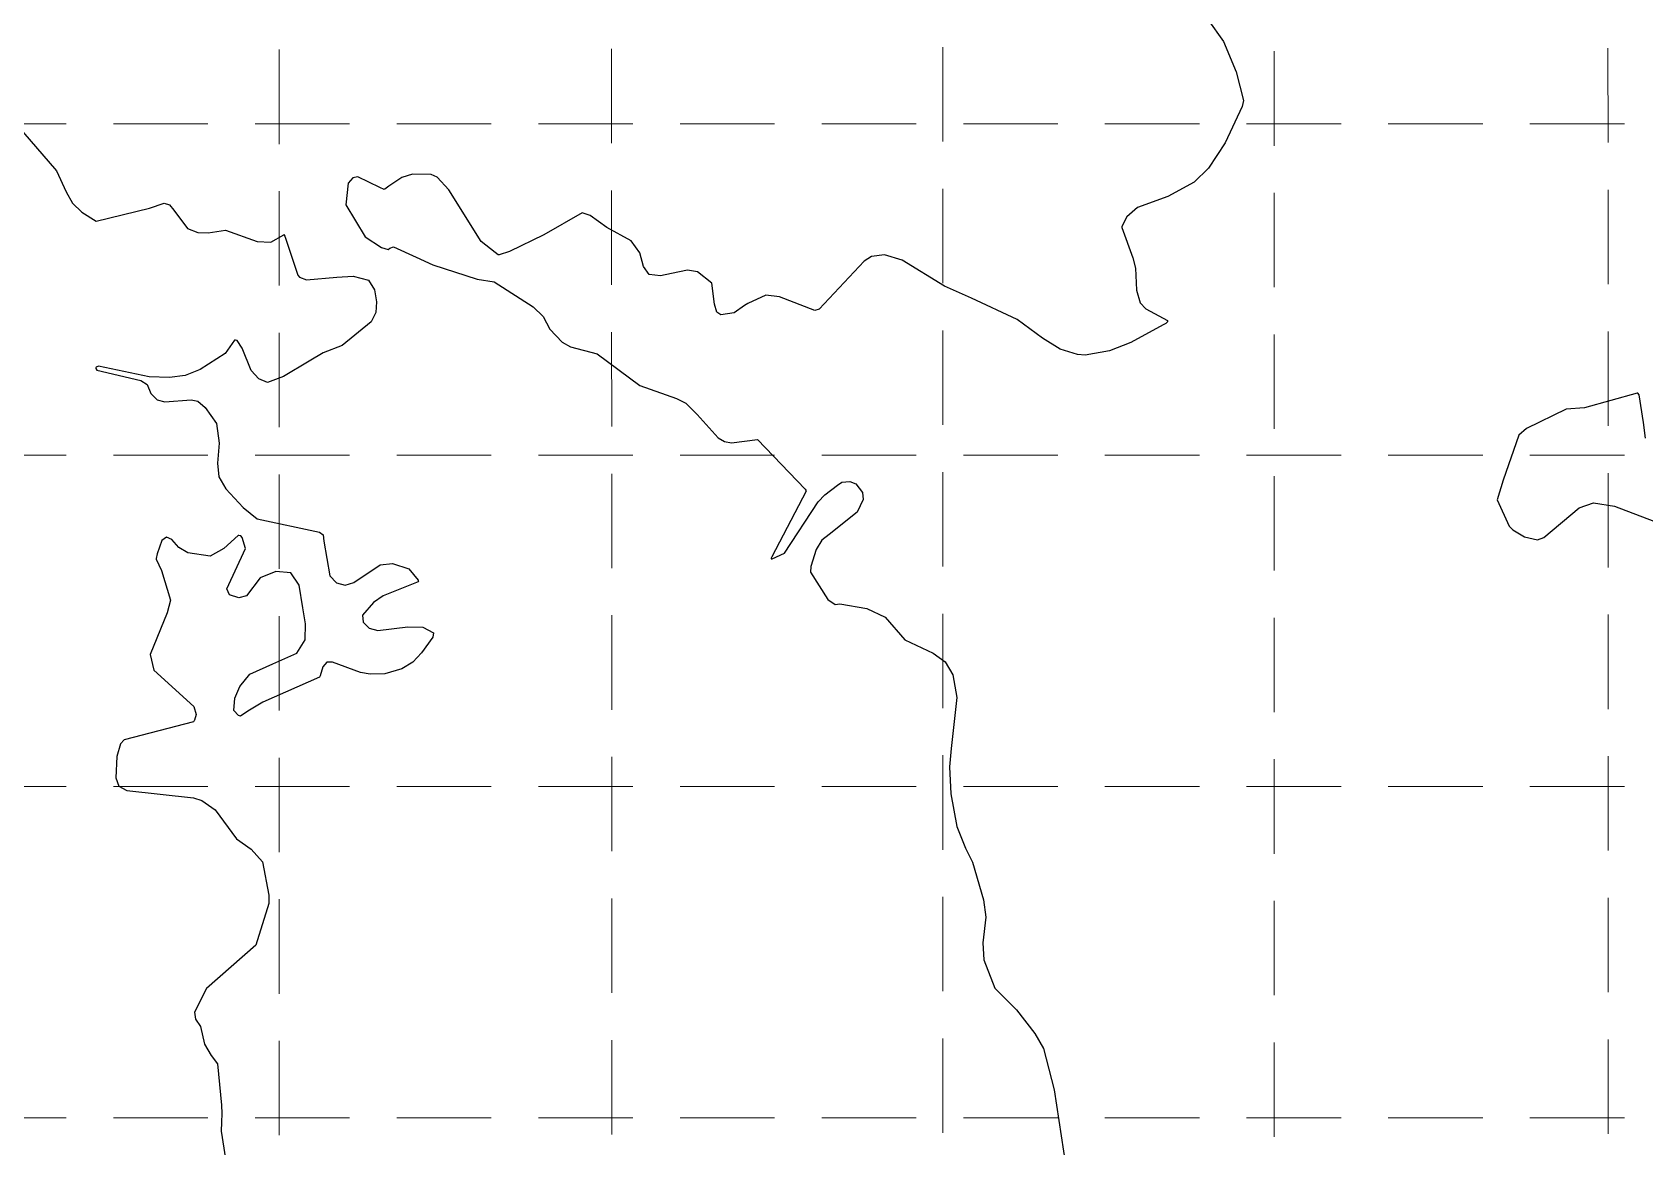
# Model space of a CAD drawing. Header units: inches. Extents: x 2520351 to 2523325, y 7106287 to 7111535.
# Drawn here: x 2522055.2 to 2522311.3, y 7107496.2 to 7107673.2 of the extents above; entities that cross this region are included whole.
import ezdxf

# ---------------------------------------------------------------- set-up
doc = ezdxf.new("R2010")
doc.units = ezdxf.units.IN
doc.header["$MEASUREMENT"] = 0
doc.linetypes.add('DASHED', pattern=[0.75, 0.5, -0.25])
doc.linetypes.add('HIDDEN', pattern=[0.375, 0.25, -0.125])
for name, color, linetype in [('1 SODDED LOT', 2, 'Continuous'), ('CONTOURS', 35, 'Continuous'), ('GRID', 254, 'DASHED')]:
    doc.layers.add(name, color=color, linetype=linetype)

msp = doc.modelspace()

# ---------------------------------------------------------------- hatches: boundary and pattern name
at = {"layer": '1 SODDED LOT'}
h = msp.add_hatch(dxfattribs=at)
h.set_pattern_fill('ANSI31', color=256, scale=60, style=0)
edge = h.paths.add_edge_path()
edge.add_line((2521746.39, 7107646.36), (2521744.86, 7107758.31))
edge.add_line((2521744.86, 7107758.31), (2521747.04, 7107758.37))
edge.add_line((2521747.04, 7107758.37), (2521750.99, 7107762.44))
edge.add_line((2521750.99, 7107762.44), (2521785.43, 7107762.91))
edge.add_arc((2521785.67, 7107745.01), 17.9, 0.1621, 90.7879, ccw=False)
edge.add_line((2521803.57, 7107745.06), (2521804.89, 7107727.46))
edge.add_line((2521804.89, 7107727.46), (2521805.02, 7107717.88))
edge.add_line((2521805.02, 7107717.88), (2521805.23, 7107706.44))
edge.add_line((2521805.23, 7107706.44), (2521804.25, 7107705.42))
edge.add_line((2521804.25, 7107705.42), (2521804.6, 7107688.82))
edge.add_arc((2521758.68, 7107687.86), 45.94, -68.3455, 1.1975, ccw=False)
edge.add_line((2521775.63, 7107645.16), (2521772.36, 7107644.15))
edge.add_line((2521772.36, 7107644.15), (2521769.8, 7107643.54))
edge.add_line((2521769.8, 7107643.54), (2521767.1, 7107643.06))
edge.add_line((2521767.1, 7107643.06), (2521762.92, 7107642.61))
edge.add_line((2521762.92, 7107642.61), (2521746.45, 7107642.34))
edge.add_line((2521746.45, 7107642.34), (2521746.39, 7107646.36))
h.paths.add_polyline_path([(2521496.41, 7107642.91), (2521494.87, 7107754.48), (2521494.86, 7107754.89), (2521544.44, 7107755.57), (2521546.49, 7107638.6), (2521496.44, 7107637.89)])
edge = h.paths.add_edge_path()
edge.add_line((2521560.4, 7107910.52), (2521558.07, 7108023.7))
edge.add_line((2521558.07, 7108023.7), (2521651.66, 7108025.62))
edge.add_line((2521651.66, 7108025.62), (2521653.09, 7108025.65))
edge.add_line((2521653.09, 7108025.65), (2521655.12, 7108025.67))
edge.add_arc((2521654.18, 7108007.32), 18.37, 20.5729, 87.0589, ccw=False)
edge.add_line((2521671.38, 7108013.78), (2521671.96, 7108011.77))
edge.add_line((2521671.96, 7108011.77), (2521672.24, 7108010.33))
edge.add_line((2521672.24, 7108010.33), (2521672.66, 7108004.67))
edge.add_line((2521672.66, 7108004.67), (2521673.88, 7107987.84))
edge.add_line((2521673.88, 7107987.84), (2521674.16, 7107971.91))
edge.add_line((2521674.16, 7107971.91), (2521673.19, 7107970.83))
edge.add_line((2521673.19, 7107970.83), (2521673.5, 7107955.69))
edge.add_arc((2521631.78, 7107952.34), 41.85, -86.2826, 4.5999, ccw=False)
edge.add_line((2521634.49, 7107910.57), (2521614.91, 7107910.13))
edge.add_line((2521614.91, 7107910.13), (2521613.93, 7107909.11))
edge.add_line((2521613.93, 7107909.11), (2521560.45, 7107908.05))
edge.add_line((2521560.45, 7107908.05), (2521560.4, 7107910.52))
edge = h.paths.add_edge_path()
edge.add_line((2521047.4, 7108212.41), (2521153.71, 7108190.41))
edge.add_line((2521153.71, 7108190.41), (2521165.45, 7108187.98))
edge.add_line((2521165.45, 7108187.98), (2521145.19, 7108096.36))
edge.add_line((2521145.19, 7108096.36), (2521144.82, 7108095.18))
edge.add_arc((2521127.58, 7108100.49), 18.04, 257.7556, 342.8824, ccw=False)
edge.add_line((2521123.75, 7108082.86), (2521105.24, 7108086.22))
edge.add_line((2521105.24, 7108086.22), (2521097.17, 7108087.7))
edge.add_line((2521097.17, 7108087.7), (2521093.78, 7108088.45))
edge.add_line((2521093.78, 7108088.45), (2521093.02, 7108089.64))
edge.add_line((2521093.02, 7108089.64), (2521042.14, 7108100.83))
edge.add_line((2521042.14, 7108100.83), (2521023.14, 7108104.63))
edge.add_line((2521023.14, 7108104.63), (2521047.4, 7108212.41))
edge = h.paths.add_edge_path()
edge.add_line((2521019.41, 7108035.32), (2521021.41, 7108042.83))
edge.add_arc((2521076.42, 7108028.18), 56.93, 107.2084, 165.0796, ccw=False)
edge.add_line((2521059.58, 7108082.56), (2521062.02, 7108082.75))
edge.add_line((2521062.02, 7108082.75), (2521063.44, 7108082.78))
edge.add_arc((2521064.2, 7108044.41), 38.38, 78.5499, 91.1383, ccw=False)
edge.add_line((2521071.82, 7108082.03), (2521087.22, 7108078.63))
edge.add_line((2521087.22, 7108078.63), (2521090.43, 7108077.93))
edge.add_line((2521090.43, 7108077.93), (2521091.62, 7108078.69))
edge.add_line((2521091.62, 7108078.69), (2521095.11, 7108077.9))
edge.add_line((2521095.11, 7108077.9), (2521098.91, 7108076.73))
edge.add_line((2521098.91, 7108076.73), (2521104.9, 7108074.86))
edge.add_line((2521104.9, 7108074.86), (2521106.43, 7108074.38))
edge.add_line((2521106.43, 7108074.38), (2521107.21, 7108074.19))
edge.add_arc((2521102.83, 7108057.05), 17.69, -2.7582, 75.6705, ccw=False)
edge.add_arc((2521095.73, 7108057.39), 24.8, 350.2174, 357.2418, ccw=False)
edge.add_arc((2521158.46, 7108041.57), 40.02, 163.1293, 313.4846)
edge.add_line((2521185.99, 7108012.53), (2521186.72, 7108013.24))
edge.add_line((2521186.72, 7108013.24), (2521188.44, 7108014.97))
edge.add_line((2521188.44, 7108014.97), (2521189.32, 7108015.76))
edge.add_line((2521189.32, 7108015.76), (2521190.38, 7108016.6))
edge.add_arc((2521201.33, 7108002.77), 17.64, 93.2276, 128.3689, ccw=False)
edge.add_line((2521200.34, 7108020.38), (2521227, 7108020.95))
edge.add_line((2521227, 7108020.95), (2521230.56, 7107901.29))
edge.add_line((2521230.56, 7107901.29), (2521209.57, 7107900.92))
edge.add_line((2521209.57, 7107900.92), (2521208.43, 7107900.96))
edge.add_arc((2521221.45, 7108343.75), 442.98, 261.0973, 268.3161, ccw=False)
edge.add_line((2521152.89, 7107906.1), (2521147.31, 7107907.18))
edge.add_line((2521147.31, 7107907.18), (2521141.42, 7107908.4))
edge.add_line((2521141.42, 7107908.4), (2521135.5, 7107909.75))
edge.add_line((2521135.5, 7107909.75), (2521130.22, 7107911.08))
edge.add_line((2521130.22, 7107911.08), (2521114.24, 7107915.61))
edge.add_line((2521114.24, 7107915.61), (2521091.68, 7107923.2))
edge.add_line((2521091.68, 7107923.2), (2521064.35, 7107932.48))
edge.add_line((2521064.35, 7107932.48), (2521052.41, 7107936.54))
edge.add_line((2521052.41, 7107936.54), (2521051.79, 7107937.81))
edge.add_line((2521051.79, 7107937.81), (2521044.55, 7107940.27))
edge.add_arc((2521050.15, 7107983.52), 43.61, 187.3885, 262.6305, ccw=False)
edge.add_line((2521006.9, 7107977.91), (2521006.81, 7107978.71))
edge.add_line((2521006.81, 7107978.71), (2521006.68, 7107980.35))
edge.add_line((2521006.68, 7107980.35), (2521006.61, 7107982.52))
edge.add_arc((2521037.37, 7107983.5), 30.78, 169.0142, 181.8294, ccw=False)
edge.add_line((2521007.16, 7107989.36), (2521012.97, 7108011.46))
edge.add_line((2521012.97, 7108011.46), (2521012.26, 7108012.66))
edge.add_line((2521012.26, 7108012.66), (2521018.19, 7108034.61))
edge.add_line((2521018.19, 7108034.61), (2521019.41, 7108035.32))
h.paths.add_polyline_path([(2521283.39, 7108006.11), (2521285.51, 7107902.42), (2521505.51, 7107906.91), (2521503.11, 7108022.57), (2521283.29, 7108018.11)])
edge = h.paths.add_edge_path()
edge.add_line((2521558.72, 7108049.83), (2521558.74, 7108061.74))
edge.add_line((2521558.74, 7108061.74), (2521556.73, 7108159.77))
edge.add_line((2521556.73, 7108159.77), (2521608.8, 7108160.83))
edge.add_line((2521608.8, 7108160.83), (2521609.82, 7108159.85))
edge.add_line((2521609.82, 7108159.85), (2521624.96, 7108160.17))
edge.add_arc((2521625.88, 7108115.42), 44.75, 8.834, 91.1827, ccw=False)
edge.add_line((2521670.1, 7108122.3), (2521670.53, 7108101.58))
edge.add_line((2521670.53, 7108101.58), (2521671.54, 7108100.6))
edge.add_line((2521671.54, 7108100.6), (2521671.87, 7108084.53))
edge.add_line((2521671.87, 7108084.53), (2521671.15, 7108070.03))
edge.add_line((2521671.15, 7108070.03), (2521671.15, 7108068.8))
edge.add_arc((2521654.11, 7108068.8), 17.04, -87.2047, 0, ccw=False)
edge.add_line((2521654.94, 7108051.78), (2521653.54, 7108051.67))
edge.add_line((2521653.54, 7108051.67), (2521558.72, 7108049.83))
edge = h.paths.add_edge_path()
edge.add_line((2521506.88, 7108158.75), (2521219.57, 7108152.9))
edge.add_line((2521219.57, 7108152.9), (2521201.84, 7108151.72))
edge.add_line((2521201.84, 7108151.72), (2521198.48, 7108151.46))
edge.add_arc((2521199.96, 7108132), 19.52, 94.3325, 163.5555)
edge.add_line((2521181.24, 7108137.52), (2521171.4, 7108094.46))
edge.add_line((2521171.4, 7108094.46), (2521161.77, 7108088.5))
edge.add_line((2521161.77, 7108088.5), (2521156.09, 7108064.96))
edge.add_arc((2521177.51, 7108059.79), 22.04, 166.4191, 262.6913)
edge.add_line((2521174.7, 7108037.93), (2521175.55, 7108037.91))
edge.add_line((2521175.55, 7108037.91), (2521179.48, 7108042))
edge.add_line((2521179.48, 7108042), (2521402.46, 7108046.53))
edge.add_line((2521402.46, 7108046.53), (2521495.69, 7108048.45))
edge.add_line((2521495.69, 7108048.45), (2521499.77, 7108044.52))
edge.add_line((2521499.77, 7108044.52), (2521508.7, 7108044.69))
edge.add_line((2521508.7, 7108044.69), (2521508.63, 7108061.23))
edge.add_line((2521508.63, 7108061.23), (2521506.88, 7108158.75))
edge = h.paths.add_edge_path()
edge.add_line((2521610.94, 7108171.88), (2521608.46, 7108290.01))
edge.add_line((2521608.46, 7108290.01), (2521533.5, 7108288.35))
edge.add_line((2521533.5, 7108288.35), (2521484.86, 7108287.21))
edge.add_line((2521484.86, 7108287.21), (2521460.83, 7108286.21))
edge.add_line((2521460.83, 7108286.21), (2521429.9, 7108284.54))
edge.add_line((2521429.9, 7108284.54), (2521368.78, 7108281.06))
edge.add_line((2521368.78, 7108281.06), (2521349.23, 7108279.95))
edge.add_line((2521349.23, 7108279.95), (2521261.12, 7108274.98))
edge.add_line((2521261.12, 7108274.98), (2521221, 7108272.74))
edge.add_line((2521221, 7108272.74), (2521216.72, 7108276.52))
edge.add_line((2521216.72, 7108276.52), (2521216.67, 7108276.52))
edge.add_arc((2521217.41, 7108256.67), 19.86, 92.1221, 170.604)
edge.add_line((2521197.82, 7108259.91), (2521204.23, 7108250.57))
edge.add_line((2521204.23, 7108250.57), (2521191.32, 7108184.43))
edge.add_line((2521191.32, 7108184.43), (2521191.26, 7108184.1))
edge.add_arc((2521208.22, 7108180.91), 17.26, 169.3216, 273.4207)
edge.add_line((2521209.25, 7108163.67), (2521219.73, 7108162.93))
edge.add_line((2521219.73, 7108162.93), (2521312.77, 7108164.87))
edge.add_line((2521312.77, 7108164.87), (2521481.29, 7108168.3))
edge.add_line((2521481.29, 7108168.3), (2521608.6, 7108170.83))
edge.add_line((2521608.6, 7108170.83), (2521609.57, 7108171.85))
edge.add_line((2521609.57, 7108171.85), (2521610.94, 7108171.88))
edge = h.paths.add_edge_path()
edge.add_line((2521627.16, 7108316.19), (2521544.24, 7108314.51))
edge.add_line((2521544.24, 7108314.51), (2521502.41, 7108313.51))
edge.add_line((2521502.41, 7108313.51), (2521481.25, 7108313))
edge.add_line((2521481.25, 7108313), (2521407.23, 7108309.18))
edge.add_line((2521407.23, 7108309.18), (2521291.9, 7108302.79))
edge.add_line((2521291.9, 7108302.79), (2521288.46, 7108418.47))
edge.add_line((2521288.46, 7108418.47), (2521407.15, 7108420.82))
edge.add_line((2521407.15, 7108420.82), (2521497.39, 7108422.63))
edge.add_line((2521497.39, 7108422.63), (2521603.37, 7108424.87))
edge.add_line((2521603.37, 7108424.87), (2521604.44, 7108423.88))
edge.add_line((2521604.44, 7108423.88), (2521620.18, 7108424.17))
edge.add_arc((2521620.99, 7108379.83), 44.34, 11.6094, 91.0508, ccw=False)
edge.add_line((2521664.42, 7108388.76), (2521665.18, 7108365.61))
edge.add_line((2521665.18, 7108365.61), (2521666.17, 7108364.62))
edge.add_line((2521666.17, 7108364.62), (2521666.53, 7108349.61))
edge.add_line((2521666.53, 7108349.61), (2521665.82, 7108330.77))
edge.add_line((2521665.82, 7108330.77), (2521665.78, 7108329.18))
edge.add_arc((2521648.75, 7108329.68), 17.03, 269.7677, 358.3135, ccw=False)
edge.add_line((2521648.68, 7108312.65), (2521631.32, 7108312.27))
edge.add_line((2521631.32, 7108312.27), (2521627.16, 7108316.19))
edge = h.paths.add_edge_path()
edge.add_line((2521256.27, 7108555.67), (2521264.44, 7108547.85))
edge.add_line((2521264.44, 7108547.85), (2521422.22, 7108551.08))
edge.add_line((2521422.22, 7108551.08), (2521439.6, 7108551.4))
edge.add_line((2521439.6, 7108551.4), (2521460.09, 7108551.78))
edge.add_line((2521460.09, 7108551.78), (2521478.53, 7108551.99))
edge.add_line((2521478.53, 7108551.99), (2521498.9, 7108551.85))
edge.add_line((2521498.9, 7108551.85), (2521515.27, 7108551.59))
edge.add_line((2521515.27, 7108551.59), (2521535.22, 7108551.01))
edge.add_line((2521535.22, 7108551.01), (2521558.63, 7108550.02))
edge.add_line((2521558.63, 7108550.02), (2521563.46, 7108549.77))
edge.add_line((2521563.46, 7108549.77), (2521600.09, 7108547.42))
edge.add_line((2521600.09, 7108547.42), (2521612.24, 7108546.59))
edge.add_line((2521612.24, 7108546.59), (2521642.87, 7108544.49))
edge.add_line((2521642.87, 7108544.49), (2521644.67, 7108544.41))
edge.add_arc((2521643.68, 7108526.18), 18.26, -0.2001, 86.9036, ccw=False)
edge.add_line((2521661.94, 7108526.12), (2521663.48, 7108497.64))
edge.add_line((2521663.48, 7108497.64), (2521662.44, 7108496.61))
edge.add_line((2521662.44, 7108496.61), (2521662.84, 7108477.01))
edge.add_arc((2521621.17, 7108477.8), 41.67, 279.5049, 358.923, ccw=False)
edge.add_line((2521628.05, 7108436.7), (2521270.95, 7108428.02))
edge.add_line((2521270.95, 7108428.02), (2521264.41, 7108428))
edge.add_line((2521264.41, 7108428), (2521251.99, 7108428.74))
edge.add_line((2521251.99, 7108428.74), (2521250.56, 7108428.86))
edge.add_line((2521250.56, 7108428.86), (2521248.88, 7108429.14))
edge.add_arc((2521252.57, 7108446.62), 17.86, 178.6911, 258.0797, ccw=False)
edge.add_line((2521234.71, 7108447.03), (2521243.77, 7108528.42))
edge.add_line((2521243.77, 7108528.42), (2521236.52, 7108537.37))
edge.add_line((2521236.52, 7108537.37), (2521236.59, 7108537.82))
edge.add_arc((2521256.58, 7108535.54), 20.12, 94.1833, 173.5096, ccw=False)
edge.add_line((2521255.11, 7108555.6), (2521256.27, 7108555.67))
edge = h.paths.add_edge_path()
edge.add_line((2521107.58, 7108664.77), (2521108.64, 7108682.72))
edge.add_line((2521108.64, 7108682.72), (2521266.52, 7108685.94))
edge.add_line((2521266.52, 7108685.94), (2521268.4, 7108592.03))
edge.add_line((2521268.4, 7108592.03), (2521265.61, 7108582.1))
edge.add_line((2521265.61, 7108582.1), (2521265.6, 7108582.05))
edge.add_line((2521265.6, 7108582.05), (2521265.56, 7108582.07))
edge.add_arc((2521245.59, 7108545.89), 41.32, 61.0945, 134.8409)
edge.add_line((2521216.45, 7108575.19), (2521207.18, 7108580.34))
edge.add_line((2521207.18, 7108580.34), (2521107.58, 7108664.77))
h.paths.add_polyline_path([(2521338.51, 7108687.38), (2521340.74, 7108575.45), (2521409.85, 7108576.76), (2521462.55, 7108577.85), (2521498.11, 7108577.93), (2521524.42, 7108577.42), (2521561.99, 7108575.86), (2521619.96, 7108572.16), (2521620.68, 7108584.2), (2521618.44, 7108693.07)])
edge = h.paths.add_edge_path()
edge.add_line((2521675.61, 7108638.41), (2521787.53, 7108640.54))
edge.add_line((2521787.53, 7108640.54), (2521788.82, 7108582.44))
edge.add_arc((2521769.3, 7108582), 19.53, -91.2766, 1.2682, ccw=False)
edge.add_line((2521768.86, 7108562.48), (2521676.84, 7108568.35))
edge.add_line((2521676.84, 7108568.35), (2521675.61, 7108638.41))
h.paths.add_polyline_path([(2522089.45, 7108697.69), (2522087.41, 7108797.67), (2522087.4, 7108809.66), (2522141.64, 7108810.78), (2522144.56, 7108694.83), (2522090.79, 7108693.71), (2522089.8, 7108692.7), (2522089.51, 7108692.7)])
h.paths.add_polyline_path([(2522252.39, 7108801.05), (2522254.38, 7108696.13), (2522309.56, 7108697.17), (2522307.11, 7108814.19), (2522252.07, 7108813.05)])
edge = h.paths.add_edge_path()
edge.add_line((2522425.42, 7107990.85), (2522320.45, 7107988.7))
edge.add_line((2522320.45, 7107988.7), (2522321.28, 7107951.54))
edge.add_line((2522321.28, 7107951.54), (2522322.52, 7107935.37))
edge.add_arc((2522340.74, 7107935.67), 18.22, 180.9526, 266.0005)
edge.add_line((2522339.47, 7107917.49), (2522396.48, 7107918.22))
edge.add_line((2522396.48, 7107918.22), (2522404.4, 7107910.48))
edge.add_line((2522404.4, 7107910.48), (2522427.53, 7107910.71))
edge.add_arc((2522426.8, 7107930.52), 19.82, 272.1239, 358.3676)
edge.add_line((2522446.62, 7107929.95), (2522445.36, 7107990.97))
edge.add_line((2522445.36, 7107990.97), (2522425.42, 7107990.85))
h.paths.add_polyline_path([(2522420.67, 7108224.34), (2522421.87, 7108165.95), (2522317.91, 7108163.85), (2522317.73, 7108171.63), (2522316.69, 7108172.59), (2522315.73, 7108222.04)])
h.paths.add_polyline_path([(2522580.28, 7108243.42), (2522458.38, 7108240.38), (2522464.65, 7107967.07), (2522585.56, 7107967.98)])
edge = h.paths.add_edge_path()
edge.add_line((2522579.22, 7108296.92), (2522576.73, 7108417.39))
edge.add_line((2522576.73, 7108417.39), (2522469.65, 7108328.39))
edge.add_line((2522469.65, 7108328.39), (2522462.53, 7108321.45))
edge.add_line((2522462.53, 7108321.45), (2522462.71, 7108321.2))
edge.add_arc((2522430.81, 7108296.5), 40.35, 0.4877, 37.7474, ccw=False)
edge.add_line((2522471.16, 7108296.85), (2522579.22, 7108296.92))
h.paths.add_polyline_path([(2522576.35, 7108437.57), (2522445, 7108434.96), (2522443.72, 7108526.29), (2522442.61, 7108536.5), (2522453.2, 7108543.61), (2522459.72, 7108551.85), (2522464.2, 7108561.88), (2522465.59, 7108573.17), (2522464.18, 7108583.42), (2522459.8, 7108593.28), (2522456.3, 7108597.55), (2522461.81, 7108601.72), (2522466.36, 7108600.86), (2522572.93, 7108603.07)])
h.paths.add_polyline_path([(2522569.61, 7108768), (2522570.72, 7108713.03), (2522460.71, 7108710.69), (2522444.76, 7108711.11), (2522444.01, 7108746), (2522444.87, 7108752.5), (2522447.49, 7108758.01), (2522451.68, 7108762.45), (2522456.29, 7108765.05), (2522464.83, 7108769.19), (2522481.93, 7108766.16)])
h.paths.add_polyline_path([(2522560.76, 7109202.2), (2522446.33, 7109199.81), (2522434.27, 7109198.05), (2522437.5, 7109182.67), (2522439.66, 7109156.51), (2522441.43, 7109069.76), (2522437.53, 7109065.63), (2522437.82, 7109051.02), (2522439.59, 7109049.34), (2522563.76, 7109052.27)])

# ---------------------------------------------------------------- linework, layer by layer
at = {"layer": 'CONTOURS'}
for p, q in [((2522231.13, 7107690.45, 713), (2522244.39, 7107671.77, 713)), ((2522244.39, 7107671.77, 713), (2522246.38, 7107666.98, 713)), ((2522246.38, 7107666.98, 713), (2522247.53, 7107662.42, 713)), ((2522247.53, 7107662.42, 713), (2522247.36, 7107661.47, 713)), ((2522050.67, 7107660.93, 714), (2522059.03, 7107651.2, 714)), ((2522247.36, 7107661.47, 713), (2522244.62, 7107655.69, 713)), ((2522244.62, 7107655.69, 713), (2522242, 7107651.66, 713)), ((2522242, 7107651.66, 713), (2522239.7, 7107649.42, 713)), ((2522059.03, 7107651.2, 714), (2522060.55, 7107647.9, 714)), ((2522105.34, 7107649.27, 713), (2522104.96, 7107645.81, 713)), ((2522106.09, 7107650.12, 713), (2522105.34, 7107649.27, 713)), ((2522106.86, 7107650.29, 713), (2522106.09, 7107650.12, 713)), ((2522110.35, 7107648.59, 713), (2522106.86, 7107650.29, 713)), ((2522111.78, 7107648.77, 713), (2522111.19, 7107648.32, 713)), ((2522113.89, 7107650.18, 713), (2522111.78, 7107648.77, 713)), ((2522115.56, 7107650.69, 713), (2522113.89, 7107650.18, 713)), ((2522118.52, 7107650.63, 713), (2522115.56, 7107650.69, 713)), ((2522119.49, 7107650.23, 713), (2522118.52, 7107650.63, 713)), ((2522121.31, 7107648.18, 713), (2522119.49, 7107650.23, 713)), ((2522239.7, 7107649.42, 713), (2522235.54, 7107647.13, 713)), ((2522060.55, 7107647.9, 714), (2522061.54, 7107646.09, 714)), ((2522111.04, 7107648.27, 713), (2522110.35, 7107648.59, 713)), ((2522111.19, 7107648.32, 713), (2522111.04, 7107648.27, 713)), ((2522126.44, 7107640.01, 713), (2522121.31, 7107648.18, 713)), ((2522235.54, 7107647.13, 713), (2522230.72, 7107645.41, 713)), ((2522061.54, 7107646.09, 714), (2522063.05, 7107644.67, 714)), ((2522063.05, 7107644.67, 714), (2522065.33, 7107643.25, 714)), ((2522065.33, 7107643.25, 714), (2522073.8, 7107645.31, 714)), ((2522073.8, 7107645.31, 714), (2522076.09, 7107646.09, 714)), ((2522076.09, 7107646.09, 714), (2522076.96, 7107645.82, 714)), ((2522076.96, 7107645.82, 714), (2522077.65, 7107644.98, 714)), ((2522077.65, 7107644.98, 714), (2522079.83, 7107642.06, 714)), ((2522104.96, 7107645.81, 713), (2522108.04, 7107640.73, 713)), ((2522142.49, 7107644.56, 713), (2522136.42, 7107641.04, 713)), ((2522143.77, 7107644.12, 713), (2522142.49, 7107644.56, 713)), ((2522146.44, 7107642.23, 713), (2522143.77, 7107644.12, 713)), ((2522229.03, 7107643.92, 713), (2522228.22, 7107642.4, 713)), ((2522230.72, 7107645.41, 713), (2522229.03, 7107643.92, 713)), ((2522079.83, 7107642.06, 714), (2522081.46, 7107641.42, 714)), ((2522081.46, 7107641.42, 714), (2522083.08, 7107641.39, 714)), ((2522083.08, 7107641.39, 714), (2522085.83, 7107641.81, 714)), ((2522085.83, 7107641.81, 714), (2522090.88, 7107639.99, 714)), ((2522093.04, 7107639.89, 714), (2522095.12, 7107641.08, 714)), ((2522095.12, 7107641.08, 714), (2522095.14, 7107641.1, 714)), ((2522095.14, 7107641.1, 714), (2522095.29, 7107640.85, 714)), ((2522136.42, 7107641.04, 713), (2522130.95, 7107638.4, 713)), ((2522150.3, 7107640.1, 713), (2522146.44, 7107642.23, 713)), ((2522228.22, 7107642.4, 713), (2522228.25, 7107642.2, 713)), ((2522228.25, 7107642.2, 713), (2522229.98, 7107637.42, 713)), ((2522090.88, 7107639.99, 714), (2522093.04, 7107639.89, 714)), ((2522095.29, 7107640.85, 714), (2522097.35, 7107634.66, 714)), ((2522108.04, 7107640.73, 713), (2522110.63, 7107639.04, 713)), ((2522110.63, 7107639.04, 713), (2522111.67, 7107638.75, 713)), ((2522111.67, 7107638.75, 713), (2522111.96, 7107638.95, 713)), ((2522111.96, 7107638.95, 713), (2522112.55, 7107639.16, 713)), ((2522112.55, 7107639.16, 713), (2522116.12, 7107637.51, 713)), ((2522128.71, 7107638.27, 713), (2522126.44, 7107640.01, 713)), ((2522151.68, 7107638.17, 713), (2522150.3, 7107640.1, 713)), ((2522116.12, 7107637.51, 713), (2522118.8, 7107636.27, 713)), ((2522118.8, 7107636.27, 713), (2522125.81, 7107634, 713)), ((2522129.19, 7107637.89, 713), (2522128.71, 7107638.27, 713)), ((2522129.3, 7107637.86, 713), (2522129.19, 7107637.89, 713)), ((2522130.95, 7107638.4, 713), (2522129.3, 7107637.86, 713)), ((2522152.23, 7107636.04, 713), (2522151.68, 7107638.17, 713)), ((2522153.13, 7107634.75, 713), (2522152.23, 7107636.04, 713)), ((2522187.3, 7107636.86, 713), (2522180.15, 7107629.25, 713)), ((2522188.48, 7107637.62, 713), (2522187.3, 7107636.86, 713)), ((2522190.52, 7107637.86, 713), (2522188.48, 7107637.62, 713)), ((2522193.35, 7107637.05, 713), (2522190.52, 7107637.86, 713)), ((2522200.04, 7107632.89, 713), (2522193.35, 7107637.05, 713)), ((2522229.98, 7107637.42, 713), (2522230.41, 7107635.74, 713)), ((2522097.35, 7107634.66, 714), (2522097.61, 7107634.32, 714)), ((2522097.61, 7107634.32, 714), (2522098.73, 7107633.89, 714)), ((2522098.73, 7107633.89, 714), (2522103.53, 7107634.35, 714)), ((2522103.53, 7107634.35, 714), (2522106.14, 7107634.48, 714)), ((2522106.14, 7107634.48, 714), (2522108.55, 7107633.85, 714)), ((2522108.55, 7107633.85, 714), (2522109.51, 7107632.32, 714)), ((2522125.81, 7107634, 713), (2522128.51, 7107633.59, 713)), ((2522128.51, 7107633.59, 713), (2522134.71, 7107629.64, 713)), ((2522154.96, 7107634.53, 713), (2522153.13, 7107634.75, 713)), ((2522156.68, 7107634.92, 713), (2522154.96, 7107634.53, 713)), ((2522159.23, 7107635.46, 713), (2522156.68, 7107634.92, 713)), ((2522160.83, 7107635.2, 713), (2522159.23, 7107635.46, 713)), ((2522163.12, 7107633.37, 713), (2522160.83, 7107635.2, 713)), ((2522163.51, 7107630.05, 713), (2522163.12, 7107633.37, 713)), ((2522230.41, 7107635.74, 713), (2522230.53, 7107632.26, 713)), ((2522109.51, 7107632.32, 714), (2522109.82, 7107630.42, 714)), ((2522171.68, 7107631.46, 713), (2522168.81, 7107630.14, 713)), ((2522173.87, 7107631.21, 713), (2522171.68, 7107631.46, 713)), ((2522179.44, 7107629.05, 713), (2522173.87, 7107631.21, 713)), ((2522204.33, 7107630.97, 713), (2522200.04, 7107632.89, 713)), ((2522211.62, 7107627.59, 713), (2522204.33, 7107630.97, 713)), ((2522230.53, 7107632.26, 713), (2522231.16, 7107630.27, 713)), ((2522109.72, 7107628.7, 714), (2522109.01, 7107627.23, 714)), ((2522109.82, 7107630.42, 714), (2522109.72, 7107628.7, 714)), ((2522134.71, 7107629.64, 713), (2522136.29, 7107628.06, 713)), ((2522163.91, 7107628.77, 713), (2522163.51, 7107630.05, 713)), ((2522164.52, 7107628.32, 713), (2522163.91, 7107628.77, 713)), ((2522166.67, 7107628.64, 713), (2522164.52, 7107628.32, 713)), ((2522168.27, 7107629.8, 713), (2522166.67, 7107628.64, 713)), ((2522168.81, 7107630.14, 713), (2522168.27, 7107629.8, 713)), ((2522180.15, 7107629.25, 713), (2522179.44, 7107629.05, 713)), ((2522231.16, 7107630.27, 713), (2522232.04, 7107629.28, 713)), ((2522232.04, 7107629.28, 713), (2522235.47, 7107627.42, 713)), ((2522109.01, 7107627.23, 714), (2522104.38, 7107623.47, 714)), ((2522136.29, 7107628.06, 713), (2522137.37, 7107626.08, 713)), ((2522137.37, 7107626.08, 713), (2522139.31, 7107623.98, 713)), ((2522215.62, 7107624.61, 713), (2522211.62, 7107627.59, 713)), ((2522234.77, 7107626.75, 713), (2522229.64, 7107623.97, 713)), ((2522235.23, 7107626.96, 713), (2522234.77, 7107626.75, 713)), ((2522235.49, 7107627.25, 713), (2522235.23, 7107626.96, 713)), ((2522235.47, 7107627.42, 713), (2522235.49, 7107627.25, 713)), ((2522087.31, 7107624.31, 714), (2522085.79, 7107622.18, 714)), ((2522087.41, 7107624.34, 714), (2522087.31, 7107624.31, 714)), ((2522087.42, 7107624.34, 714), (2522087.41, 7107624.34, 714)), ((2522087.72, 7107624.24, 714), (2522087.42, 7107624.34, 714)), ((2522088.48, 7107623.05, 714), (2522087.72, 7107624.24, 714)), ((2522104.38, 7107623.47, 714), (2522101.35, 7107622.32, 714)), ((2522139.31, 7107623.98, 713), (2522140.63, 7107623.27, 713)), ((2522140.63, 7107623.27, 713), (2522144.89, 7107622.15, 713)), ((2522218.41, 7107622.9, 713), (2522215.62, 7107624.61, 713)), ((2522229.64, 7107623.97, 713), (2522226.27, 7107622.64, 713)), ((2522085.79, 7107622.18, 714), (2522081.81, 7107619.66, 714)), ((2522089.95, 7107619.48, 714), (2522088.48, 7107623.05, 714)), ((2522099.13, 7107620.99, 714), (2522095.06, 7107618.52, 714)), ((2522101.35, 7107622.32, 714), (2522099.13, 7107620.99, 714)), ((2522144.89, 7107622.15, 713), (2522151.69, 7107617.13, 713)), ((2522221.18, 7107622.06, 713), (2522218.41, 7107622.9, 713)), ((2522222.42, 7107621.92, 713), (2522221.18, 7107622.06, 713)), ((2522226.27, 7107622.64, 713), (2522222.42, 7107621.92, 713)), ((2522065.28, 7107619.93, 714), (2522065.26, 7107619.82, 714)), ((2522065.26, 7107619.82, 714), (2522065.42, 7107619.54, 714)), ((2522065.33, 7107620.04, 714), (2522065.28, 7107619.93, 714)), ((2522065.66, 7107620.2, 714), (2522065.33, 7107620.04, 714)), ((2522065.42, 7107619.54, 714), (2522072.42, 7107617.93, 714)), ((2522073.72, 7107618.51, 714), (2522065.66, 7107620.2, 714)), ((2522076.96, 7107618.37, 714), (2522073.72, 7107618.51, 714)), ((2522079.47, 7107618.69, 714), (2522076.96, 7107618.37, 714)), ((2522081.81, 7107619.66, 714), (2522079.47, 7107618.69, 714)), ((2522091.13, 7107618.17, 714), (2522089.95, 7107619.48, 714)), ((2522092.55, 7107617.57, 714), (2522091.13, 7107618.17, 714)), ((2522095.06, 7107618.52, 714), (2522092.55, 7107617.57, 714)), ((2522072.42, 7107617.93, 714), (2522073.43, 7107617.27, 714)), ((2522073.43, 7107617.27, 714), (2522074.01, 7107615.86, 714)), ((2522074.01, 7107615.86, 714), (2522075.01, 7107614.83, 714)), ((2522151.69, 7107617.13, 713), (2522157.48, 7107615.03, 713)), ((2522310.06, 7107615.92, 712), (2522301.7, 7107613.58, 712)), ((2522310.21, 7107615.88, 712), (2522310.06, 7107615.92, 712)), ((2522310.39, 7107615.63, 712), (2522310.21, 7107615.88, 712)), ((2522311.09, 7107611.26, 712), (2522310.39, 7107615.63, 712)), ((2522075.01, 7107614.83, 714), (2522076.23, 7107614.5, 714)), ((2522076.23, 7107614.5, 714), (2522080.39, 7107614.85, 714)), ((2522080.39, 7107614.85, 714), (2522081.48, 7107614.63, 714)), ((2522081.48, 7107614.63, 714), (2522082.65, 7107613.61, 714)), ((2522082.65, 7107613.61, 714), (2522084.41, 7107611.08, 714)), ((2522157.48, 7107615.03, 713), (2522158.99, 7107614.3, 713)), ((2522158.99, 7107614.3, 713), (2522160.78, 7107612.5, 713)), ((2522298.82, 7107613.37, 712), (2522292.49, 7107610.29, 712)), ((2522301.7, 7107613.58, 712), (2522298.82, 7107613.37, 712)), ((2522084.41, 7107611.08, 714), (2522084.84, 7107607.95, 714)), ((2522160.78, 7107612.5, 713), (2522164.1, 7107608.79, 713)), ((2522292.49, 7107610.29, 712), (2522291.27, 7107609.24, 712)), ((2522311.42, 7107608.73, 712), (2522311.09, 7107611.26, 712)), ((2522084.84, 7107607.95, 714), (2522084.56, 7107604.79, 714)), ((2522164.1, 7107608.79, 713), (2522165.1, 7107608.23, 713)), ((2522165.1, 7107608.23, 713), (2522166.23, 7107608.02, 713)), ((2522166.23, 7107608.02, 713), (2522170.36, 7107608.53, 713)), ((2522170.36, 7107608.53, 713), (2522177.94, 7107600.65, 713)), ((2522291.27, 7107609.24, 712), (2522288.81, 7107602.06, 712)), ((2522084.56, 7107604.79, 714), (2522084.79, 7107602.61, 714)), ((2522084.79, 7107602.61, 714), (2522085.89, 7107600.72, 714)), ((2522085.89, 7107600.72, 714), (2522088.65, 7107597.75, 714)), ((2522178.06, 7107600.31, 713), (2522172.61, 7107589.9, 713)), ((2522177.94, 7107600.65, 713), (2522178.01, 7107600.48, 713)), ((2522178.01, 7107600.48, 713), (2522178.06, 7107600.31, 713)), ((2522181.06, 7107599.73, 713), (2522183.06, 7107601.26, 713)), ((2522183.06, 7107601.26, 713), (2522183.75, 7107601.74, 713)), ((2522183.75, 7107601.74, 713), (2522185.04, 7107601.87, 713)), ((2522185.04, 7107601.87, 713), (2522185.99, 7107601.51, 713)), ((2522185.99, 7107601.51, 713), (2522187.03, 7107600.1, 713)), ((2522187.03, 7107600.1, 713), (2522187.13, 7107598.99, 713)), ((2522288.81, 7107602.06, 712), (2522287.85, 7107598.96, 712)), ((2522088.65, 7107597.75, 714), (2522090.87, 7107595.95, 714)), ((2522174.63, 7107590.5, 713), (2522180, 7107598.65, 713)), ((2522180, 7107598.65, 713), (2522181.06, 7107599.73, 713)), ((2522187.13, 7107598.99, 713), (2522186.17, 7107597, 713)), ((2522287.85, 7107598.96, 712), (2522289.77, 7107594.77, 712)), ((2522295.25, 7107592.94, 712), (2522300.84, 7107597.66, 712)), ((2522300.84, 7107597.66, 712), (2522303.15, 7107598.47, 712)), ((2522303.15, 7107598.47, 712), (2522306.49, 7107597.96, 712)), ((2522306.49, 7107597.96, 712), (2522313.82, 7107595.15, 712)), ((2522090.87, 7107595.95, 714), (2522100.78, 7107593.82, 714)), ((2522186.17, 7107597, 713), (2522181.72, 7107593.46, 713)), ((2522075.77, 7107592.49, 714), (2522074.99, 7107590.35, 714)), ((2522076.51, 7107593.04, 714), (2522075.77, 7107592.49, 714)), ((2522077.33, 7107592.63, 714), (2522076.51, 7107593.04, 714)), ((2522078.43, 7107591.38, 714), (2522077.33, 7107592.63, 714)), ((2522087.89, 7107593.27, 714), (2522085.61, 7107591.2, 714)), ((2522087.97, 7107593.28, 714), (2522087.89, 7107593.27, 714)), ((2522088.28, 7107593.22, 714), (2522087.97, 7107593.28, 714)), ((2522088.48, 7107592.98, 714), (2522088.28, 7107593.22, 714)), ((2522089.01, 7107591.21, 714), (2522088.48, 7107592.98, 714)), ((2522100.78, 7107593.82, 714), (2522101.38, 7107593.38, 714)), ((2522101.38, 7107593.38, 714), (2522101.5, 7107592.37, 714)), ((2522101.5, 7107592.37, 714), (2522102.41, 7107586.86, 714)), ((2522180.57, 7107592.55, 713), (2522179.67, 7107591.06, 713)), ((2522181.72, 7107593.46, 713), (2522180.57, 7107592.55, 713)), ((2522289.77, 7107594.77, 712), (2522290.34, 7107594.18, 712)), ((2522290.34, 7107594.18, 712), (2522292.18, 7107593.06, 712)), ((2522292.18, 7107593.06, 712), (2522294.27, 7107592.61, 712)), ((2522294.27, 7107592.61, 712), (2522295.25, 7107592.94, 712)), ((2522074.99, 7107590.35, 714), (2522074.84, 7107589.62, 714)), ((2522079.87, 7107590.55, 714), (2522078.43, 7107591.38, 714)), ((2522083.44, 7107589.98, 714), (2522079.87, 7107590.55, 714)), ((2522085.61, 7107591.2, 714), (2522083.44, 7107589.98, 714)), ((2522086.05, 7107584.79, 714), (2522089.01, 7107591.21, 714)), ((2522172.61, 7107589.9, 713), (2522172.51, 7107589.66, 713)), ((2522172.67, 7107589.57, 713), (2522174.63, 7107590.5, 713)), ((2522179.67, 7107591.06, 713), (2522178.85, 7107588.36, 713)), ((2522074.84, 7107589.62, 714), (2522074.82, 7107589.54, 714)), ((2522074.82, 7107589.54, 714), (2522075.67, 7107587.72, 714)), ((2522075.67, 7107587.72, 714), (2522077.13, 7107582.99, 714)), ((2522093.87, 7107587.57, 714), (2522091.35, 7107586.56, 714)), ((2522096.22, 7107587.36, 714), (2522093.87, 7107587.57, 714)), ((2522097.56, 7107585.41, 714), (2522096.22, 7107587.36, 714)), ((2522106.23, 7107585.82, 714), (2522110.42, 7107588.64, 714)), ((2522110.42, 7107588.64, 714), (2522112.37, 7107588.82, 714)), ((2522112.37, 7107588.82, 714), (2522115, 7107587.99, 714)), ((2522115, 7107587.99, 714), (2522116.46, 7107586.18, 714)), ((2522172.51, 7107589.66, 713), (2522172.53, 7107589.6, 713)), ((2522172.53, 7107589.6, 713), (2522172.67, 7107589.57, 713)), ((2522178.85, 7107588.36, 713), (2522178.78, 7107587.47, 713)), ((2522178.78, 7107587.47, 713), (2522181.51, 7107583.1, 713)), ((2522086.5, 7107583.87, 714), (2522086.05, 7107584.79, 714)), ((2522091.35, 7107586.56, 714), (2522089.2, 7107583.67, 714)), ((2522098.13, 7107581.79, 714), (2522097.56, 7107585.41, 714)), ((2522102.41, 7107586.86, 714), (2522103.49, 7107585.76, 714)), ((2522103.49, 7107585.76, 714), (2522104.87, 7107585.37, 714)), ((2522104.87, 7107585.37, 714), (2522106.23, 7107585.82, 714)), ((2522116.46, 7107585.92, 714), (2522110.9, 7107583.71, 714)), ((2522116.46, 7107586.18, 714), (2522116.48, 7107586.11, 714)), ((2522116.48, 7107585.98, 714), (2522116.46, 7107585.92, 714)), ((2522116.48, 7107586.11, 714), (2522116.49, 7107586.04, 714)), ((2522116.49, 7107586.04, 714), (2522116.48, 7107585.98, 714)), ((2522077.13, 7107582.99, 714), (2522076.58, 7107580.98, 714)), ((2522087.98, 7107583.37, 714), (2522086.5, 7107583.87, 714)), ((2522089.2, 7107583.67, 714), (2522087.98, 7107583.37, 714)), ((2522109.34, 7107582.65, 714), (2522107.63, 7107580.63, 714)), ((2522110.9, 7107583.71, 714), (2522109.34, 7107582.65, 714)), ((2522181.51, 7107583.1, 713), (2522182.67, 7107582.32, 713)), ((2522182.67, 7107582.32, 713), (2522183.43, 7107582.44, 713)), ((2522183.43, 7107582.44, 713), (2522187.7, 7107581.66, 713)), ((2522076.58, 7107580.98, 714), (2522073.91, 7107574.38, 714)), ((2522098.57, 7107579.25, 714), (2522098.13, 7107581.79, 714)), ((2522107.63, 7107580.63, 714), (2522107.72, 7107579.52, 714)), ((2522107.72, 7107579.52, 714), (2522108.7, 7107578.57, 714)), ((2522187.7, 7107581.66, 713), (2522190.63, 7107580.28, 713)), ((2522190.63, 7107580.28, 713), (2522193.77, 7107576.73, 713)), ((2522098.5, 7107576.73, 714), (2522098.57, 7107579.25, 714)), ((2522108.7, 7107578.57, 714), (2522110.07, 7107578.17, 714)), ((2522110.07, 7107578.17, 714), (2522114.8, 7107578.75, 714)), ((2522114.8, 7107578.75, 714), (2522117.19, 7107578.73, 714)), ((2522118.79, 7107577.15, 714), (2522117.01, 7107574.62, 714)), ((2522117.19, 7107578.73, 714), (2522118.9, 7107577.82, 714)), ((2522118.9, 7107577.82, 714), (2522118.79, 7107577.15, 714)), ((2522093.36, 7107572.87, 714), (2522097.18, 7107574.56, 714)), ((2522097.18, 7107574.56, 714), (2522098.5, 7107576.73, 714)), ((2522117.01, 7107574.62, 714), (2522115.62, 7107573.13, 714)), ((2522193.77, 7107576.73, 713), (2522198.27, 7107574.6, 713)), ((2522198.27, 7107574.6, 713), (2522200.19, 7107573.2, 713)), ((2522073.91, 7107574.38, 714), (2522074.49, 7107571.88, 714)), ((2522074.49, 7107571.88, 714), (2522080.83, 7107566.09, 714)), ((2522089.73, 7107571.27, 714), (2522093.36, 7107572.87, 714)), ((2522101.33, 7107572.44, 714), (2522100.88, 7107571, 714)), ((2522101.93, 7107573.16, 714), (2522101.33, 7107572.44, 714)), ((2522102.87, 7107573.18, 714), (2522101.93, 7107573.16, 714)), ((2522107.29, 7107571.49, 714), (2522102.87, 7107573.18, 714)), ((2522113.87, 7107572.08, 714), (2522111.15, 7107571.31, 714)), ((2522115.62, 7107573.13, 714), (2522113.87, 7107572.08, 714)), ((2522200.19, 7107573.2, 713), (2522201.4, 7107571.16, 713)), ((2522087.35, 7107567.42, 714), (2522088.13, 7107569.28, 714)), ((2522088.13, 7107569.28, 714), (2522089.73, 7107571.27, 714)), ((2522100.78, 7107570.79, 714), (2522091.79, 7107566.8, 714)), ((2522100.88, 7107571, 714), (2522100.78, 7107570.79, 714)), ((2522108.82, 7107571.27, 714), (2522107.29, 7107571.49, 714)), ((2522111.15, 7107571.31, 714), (2522108.82, 7107571.27, 714)), ((2522201.4, 7107571.16, 713), (2522202.01, 7107567.53, 713)), ((2522087.18, 7107565.45, 714), (2522087.35, 7107567.42, 714)), ((2522091.79, 7107566.8, 714), (2522089.42, 7107565.39, 714)), ((2522202.01, 7107567.53, 713), (2522201.13, 7107559.44, 713)), ((2522080.83, 7107566.09, 714), (2522081.19, 7107564.86, 714)), ((2522081.19, 7107564.86, 714), (2522080.92, 7107563.95, 714)), ((2522087.91, 7107564.67, 714), (2522087.18, 7107565.45, 714)), ((2522088.23, 7107564.58, 714), (2522087.91, 7107564.67, 714)), ((2522089.42, 7107565.39, 714), (2522088.23, 7107564.58, 714)), ((2522080.79, 7107563.7, 714), (2522069.75, 7107560.81, 714)), ((2522080.83, 7107563.75, 714), (2522080.79, 7107563.7, 714)), ((2522080.87, 7107563.81, 714), (2522080.83, 7107563.75, 714)), ((2522080.9, 7107563.9, 714), (2522080.87, 7107563.81, 714)), ((2522080.91, 7107563.92, 714), (2522080.9, 7107563.9, 714)), ((2522080.92, 7107563.95, 714), (2522080.91, 7107563.92, 714)), ((2522069.2, 7107560.17, 714), (2522068.61, 7107558.17, 714)), ((2522069.75, 7107560.81, 714), (2522069.2, 7107560.17, 714)), ((2522201.13, 7107559.44, 713), (2522200.83, 7107556.55, 713)), ((2522068.61, 7107558.17, 714), (2522068.42, 7107554.8, 714)), ((2522200.83, 7107556.55, 713), (2522201.07, 7107552.24, 713)), ((2522068.42, 7107554.8, 714), (2522068.91, 7107553.45, 714)), ((2522068.91, 7107553.45, 714), (2522070.19, 7107552.79, 714)), ((2522070.19, 7107552.79, 714), (2522080.79, 7107551.61, 714)), ((2522080.79, 7107551.61, 714), (2522082.1, 7107551.16, 714)), ((2522201.07, 7107552.24, 713), (2522202.02, 7107547.05, 713)), ((2522082.1, 7107551.16, 714), (2522084.23, 7107549.69, 714)), ((2522084.23, 7107549.69, 714), (2522087.59, 7107545.08, 714)), ((2522202.02, 7107547.05, 713), (2522203.41, 7107543.61, 713)), ((2522087.59, 7107545.08, 714), (2522089.91, 7107543.45, 714)), ((2522089.91, 7107543.45, 714), (2522091.73, 7107541.41, 714)), ((2522091.73, 7107541.41, 714), (2522092.72, 7107536.14, 714)), ((2522203.41, 7107543.61, 713), (2522204.51, 7107541.37, 713)), ((2522204.51, 7107541.37, 713), (2522206.27, 7107535.4, 713)), ((2522092.72, 7107536.14, 714), (2522092.76, 7107534.83, 714)), ((2522092.76, 7107534.83, 714), (2522090.69, 7107528.18, 714)), ((2522206.27, 7107535.4, 713), (2522206.64, 7107532.66, 713)), ((2522206.64, 7107532.66, 713), (2522206.14, 7107528.54, 713)), ((2522206.14, 7107528.54, 713), (2522206.33, 7107525.85, 713)), ((2522090.69, 7107528.18, 714), (2522082.82, 7107521.28, 714)), ((2522206.33, 7107525.85, 713), (2522208.04, 7107521.37, 713)), ((2522082.82, 7107521.28, 714), (2522080.93, 7107517.57, 714)), ((2522208.04, 7107521.37, 713), (2522211.51, 7107517.94, 713)), ((2522080.93, 7107517.57, 714), (2522081.08, 7107516.42, 714)), ((2522081.08, 7107516.42, 714), (2522081.87, 7107515.29, 714)), ((2522211.51, 7107517.94, 713), (2522214.4, 7107514.14, 713)), ((2522081.87, 7107515.29, 714), (2522082.51, 7107512.47, 714)), ((2522214.4, 7107514.14, 713), (2522215.78, 7107511.75, 713)), ((2522082.51, 7107512.47, 714), (2522083.6, 7107510.64, 714)), ((2522083.6, 7107510.64, 714), (2522084.56, 7107509.35, 714)), ((2522215.78, 7107511.75, 713), (2522217.49, 7107505.19, 713)), ((2522084.56, 7107509.35, 714), (2522085.24, 7107502.79, 714)), ((2522085.24, 7107502.79, 714), (2522085.25, 7107501.44, 714)), ((2522217.49, 7107505.19, 713), (2522220.22, 7107487.37, 713)), ((2522085.25, 7107501.44, 714), (2522085.22, 7107500.08, 714)), ((2522085.22, 7107500.08, 714), (2522085.15, 7107498.65, 714)), ((2522085.15, 7107498.65, 714), (2522085.88, 7107494.24, 714))]:
    msp.add_line(p, q, dxfattribs=at)
at = {"layer": 'GRID', "color": 252, "linetype": 'HIDDEN', "lineweight": 0, "ltscale": 60}
for p, q in [((2522094.39, 7106552.98), (2522094.39, 7109606.44)), ((2522147.28, 7106553.1), (2522147.03, 7109606.44)), ((2522199.87, 7106553.36), (2522199.67, 7109606.44)), ((2522252.47, 7106552.72), (2522252.31, 7109606.44)), ((2522305.59, 7106553.21), (2522305.19, 7109607.62)), ((2520673.05, 7107658.67), (2522673.45, 7107658.67)), ((2520673.05, 7107606.03), (2522673.45, 7107606.03)), ((2520673.05, 7107553.39), (2522673.45, 7107553.39)), ((2520673.05, 7107500.75), (2522673.45, 7107500.75))]:
    msp.add_line(p, q, dxfattribs=at)

doc.saveas('drawing.dxf')
